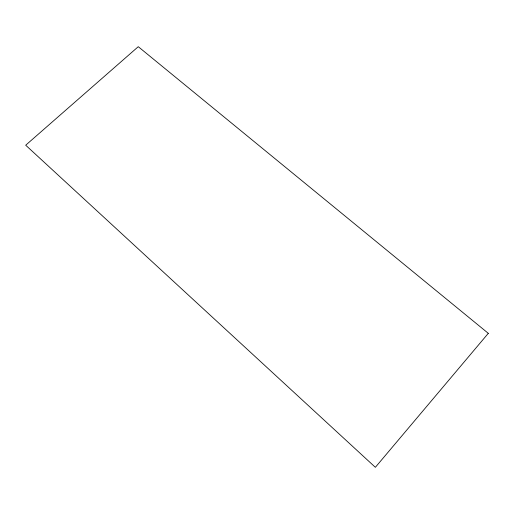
<?xml version="1.0" encoding="UTF-8"?>
<svg xmlns="http://www.w3.org/2000/svg" width="514" height="514" viewBox="0 0 514 514"><rect width="100%" height="100%" fill="white"/><g stroke="black" fill="none" stroke-linecap="round" stroke-linejoin="round"><path stroke-width="0.77" d="M488.3 333.335L375.361 467.31L25.7 145.211L138.266 46.69L488.3 333.335"/></g></svg>
